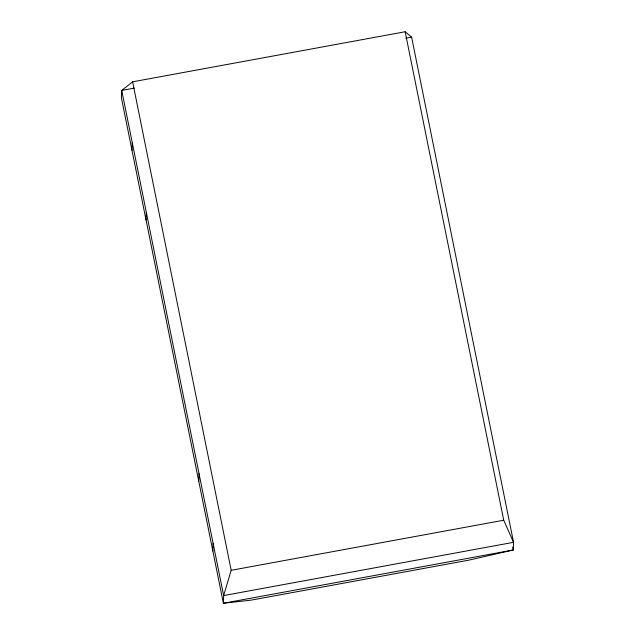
<?xml version="1.0" encoding="UTF-8"?>
<svg xmlns="http://www.w3.org/2000/svg" width="635" height="635" viewBox="0 0 635 635"><rect width="100%" height="100%" fill="white"/><g stroke="black" fill="none" stroke-linecap="round" stroke-linejoin="round"><path stroke-width="0.95" d="M131.993 150.352L132.263 142.677M146.058 220.027L146.32 212.36M198.779 481.314L199.049 473.647M212.836 550.989L213.106 543.322M132.612 81.82L231.18 570.301L223.647 595.574L223.385 603.25L251.246 600.123L468.678 560.173L513.278 549.989L513.548 542.322L411.615 37.163L405.162 31.75L132.612 81.82L121.722 90.424L121.452 98.092L223.385 603.25L513.278 549.989L512.691 547.084M134.366 88.098L121.722 90.424L223.647 595.574L513.548 542.322L503.73 520.224L405.162 31.75M405.781 38.235L411.615 37.163M231.18 570.301L503.73 520.224"/></g></svg>
